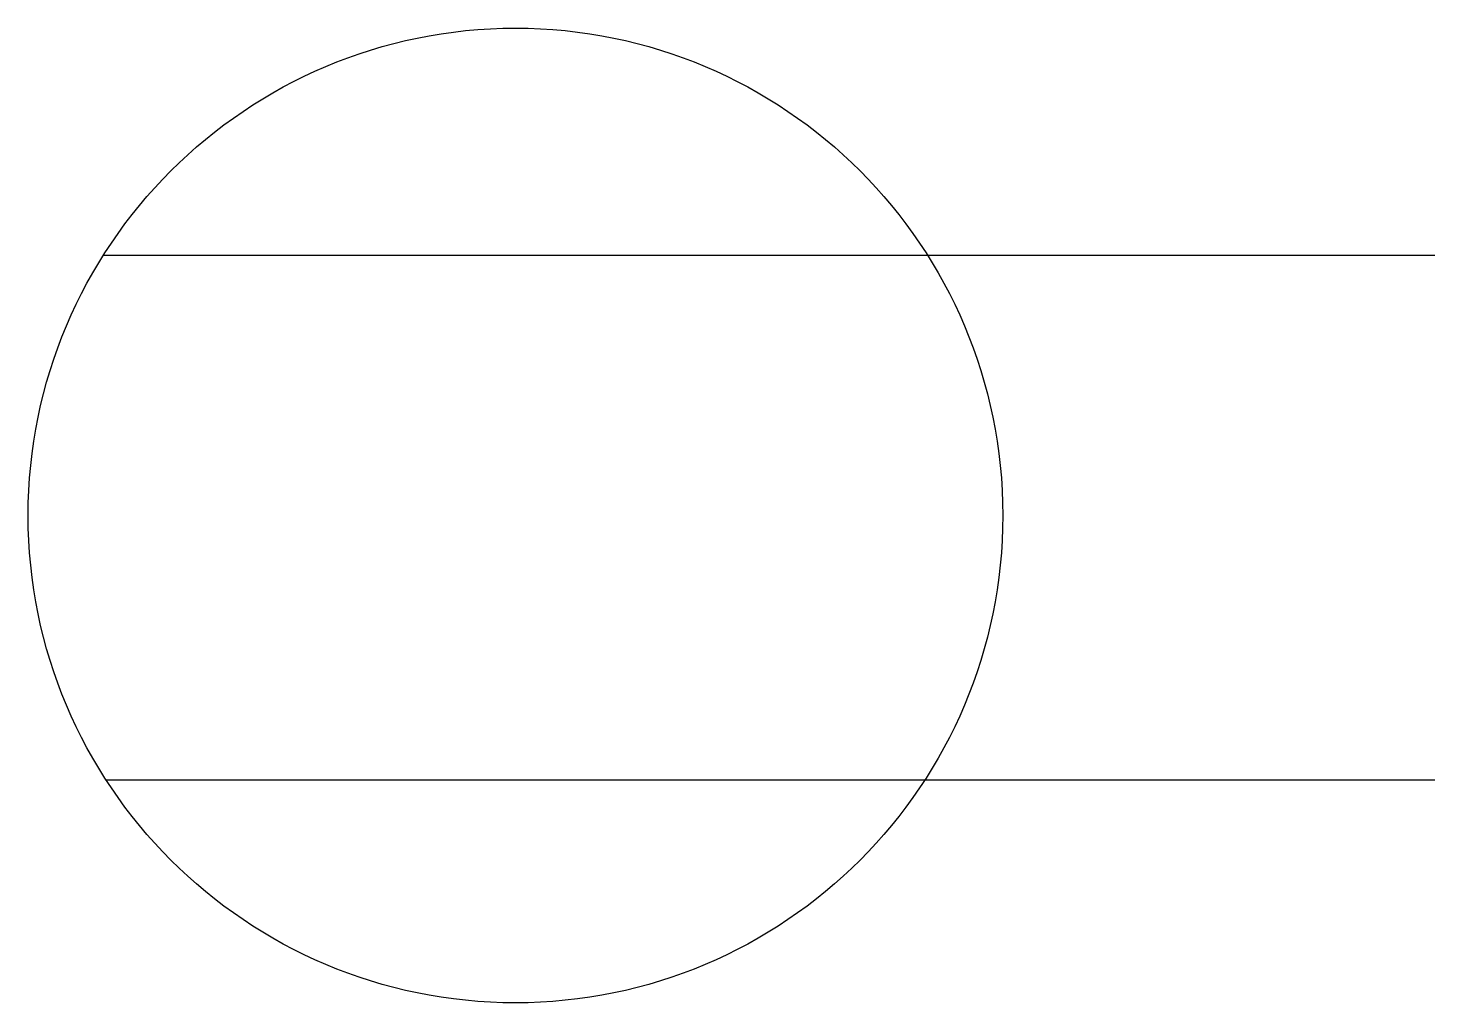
# Model space of a CAD drawing. Header units: inches. Extents: x 159.61 to 164.25, y -283.14 to -279.92.
import ezdxf

# ---------------------------------------------------------------- set-up
doc = ezdxf.new("R2010")
doc.units = ezdxf.units.IN
doc.header["$MEASUREMENT"] = 0
doc.layers.add('E201-Electrical-2nd-floor', color=4, linetype='Continuous', lineweight=9)

msp = doc.modelspace()

# ---------------------------------------------------------------- linework, layer by layer
at = {"layer": 'E201-Electrical-2nd-floor', "lineweight": -3}
for p, q in [((164.2521, -280.6712), (159.8607, -280.6712)), ((164.2521, -282.4017), (159.8702, -282.4017))]:
    msp.add_line(p, q, dxfattribs=at)
msp.add_circle((161.2199, -281.5289), 1.6072, dxfattribs=at)

doc.saveas('drawing.dxf')
